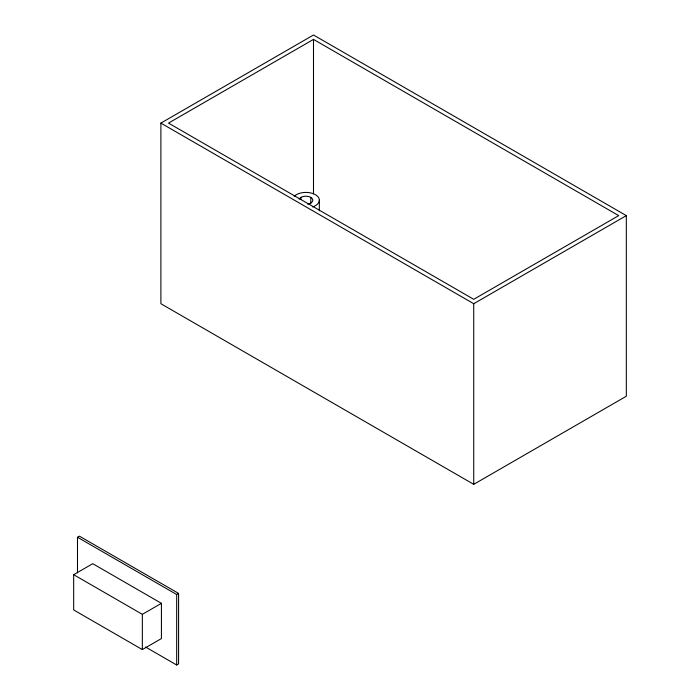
<?xml version="1.0" encoding="UTF-8"?>
<svg xmlns="http://www.w3.org/2000/svg" width="700" height="700" viewBox="0 0 700 700"><rect width="100%" height="100%" fill="white"/><g stroke="black" fill="none" stroke-linecap="round" stroke-linejoin="round"><path stroke-width="1.05" d="M160.886 123.104L313.495 35L626.325 215.617L626.325 396.226L473.725 484.33L160.886 303.721L160.886 123.104L473.725 303.721L626.325 215.617M313.495 39.401L168.516 123.104L473.725 299.311L618.695 215.617L313.495 39.401L313.495 193.865M77.49 572.906L77.49 537.25L79.397 536.148L178.588 593.416L178.588 663.898L176.68 665L145.504 647.001M73.675 574.691L92.75 563.684L161.42 603.33L161.42 638.566L142.345 649.582L73.675 609.936L73.675 574.691L142.345 614.337L161.42 603.33M77.49 537.25L176.68 594.519L178.588 593.416M473.725 303.721L473.725 484.33M319.349 200.2L319.349 210.831M299.145 199.159A6.956 4.016 0 0 1 310.783 197.356L310.783 203.735M300.939 197.356L300.939 199.482M176.68 594.519L176.68 665M142.345 614.337L142.345 649.582M294.184 196.306A13.492 7.788 0 0 1 315.402 194.688A13.492 7.788 0 0 1 312.602 206.938M310.783 197.356A6.956 4.016 0 0 1 307.659 204.076"/></g></svg>
